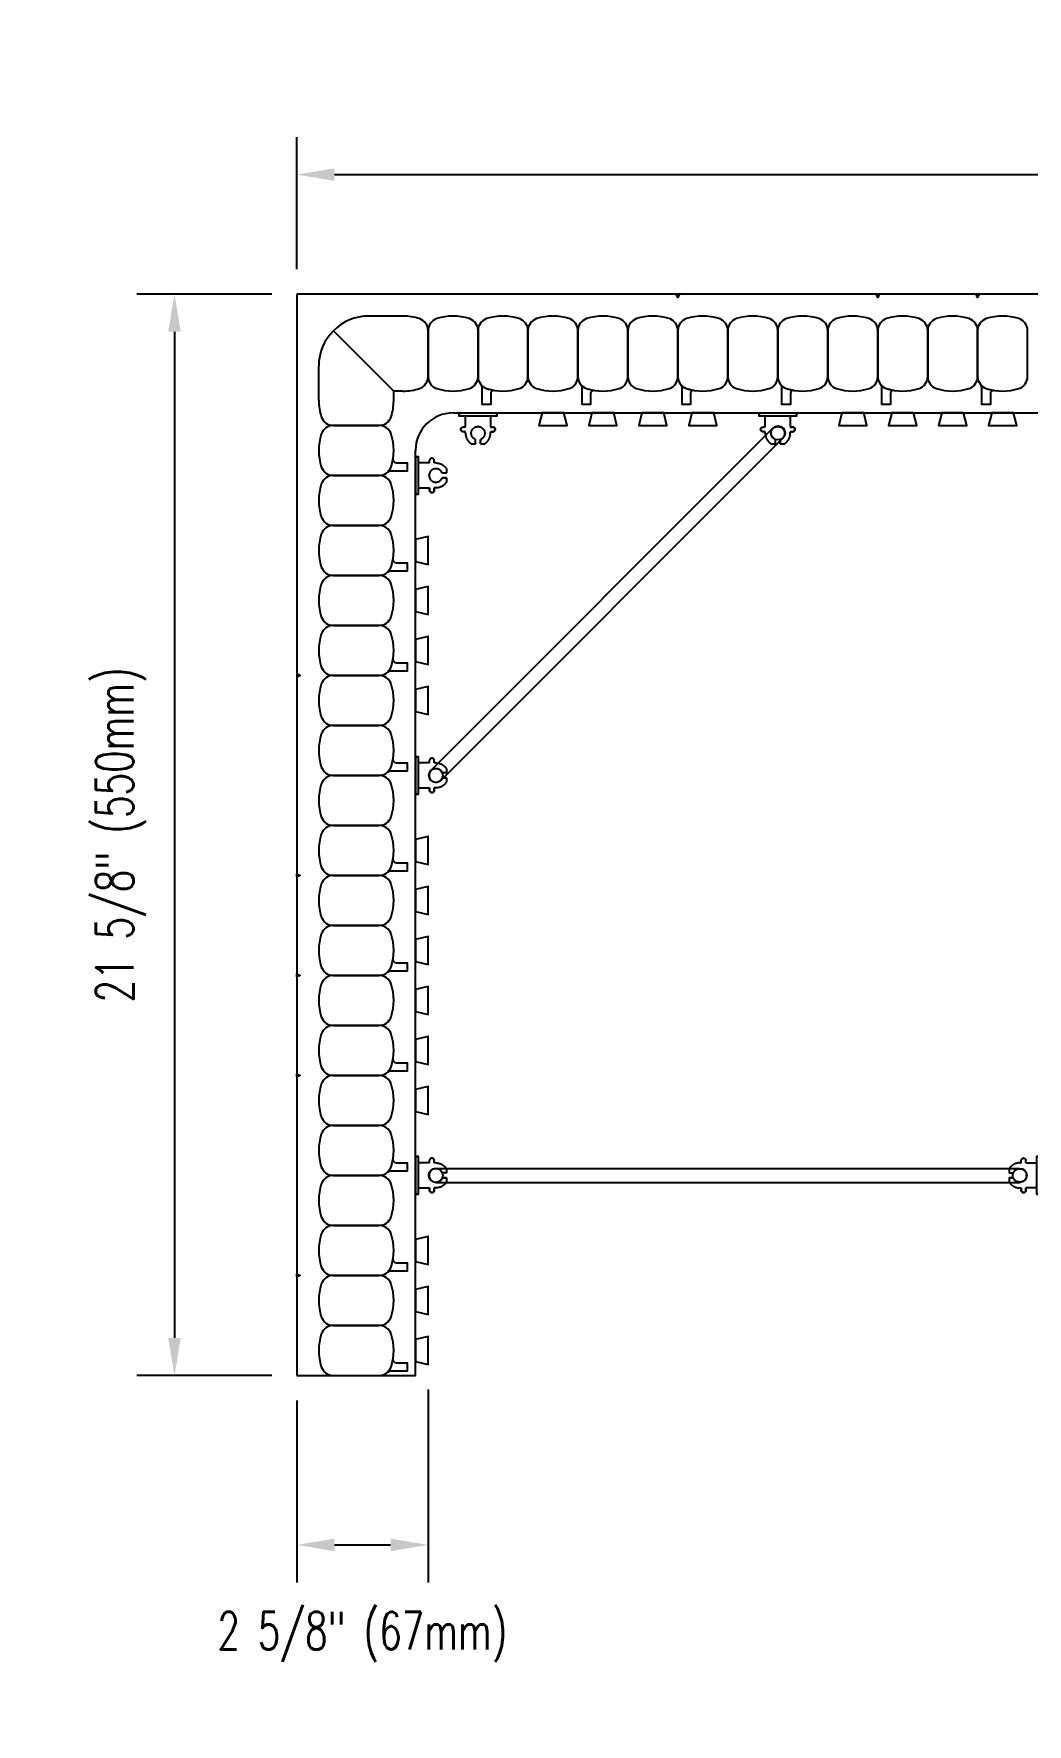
# Model space of a CAD drawing. Header units: inches. Extents: x 393.7 to 441.4, y 159.5 to 213.3.
# Drawn here: x 393.7 to 413.58, y 159.48 to 193.29 of the extents above; entities that cross this region are included whole.
import ezdxf

# ---------------------------------------------------------------- set-up
doc = ezdxf.new("R2010")
doc.units = ezdxf.units.IN
doc.header["$MEASUREMENT"] = 0
for name, color, linetype in [('line25', 2, 'Continuous'), ('LINE50', 5, 'Continuous'), ('LINE9', 9, 'Continuous'), ('TEXT', 4, 'Continuous')]:
    doc.layers.add(name, color=color, linetype=linetype)
doc.styles.add('DIM', font='romans.shx', dxfattribs={"width": 0.7})
doc.dimstyles.new('ext_8', dxfattribs={"dimscale": 8, "dimtxt": 0.09375, "dimasz": 0.09375, "dimexe": 0.09375, "dimexo": 0.0625, "dimgap": 0.0625, "dimtad": 1, "dimdec": 3, "dimzin": 3, "dimdsep": 46, "dimlunit": 4, "dimtxsty": 'DIM', "dimcen": 0.09, "dimdle": 0.09375, "dimclrt": 4, "dimadec": 0, "dimazin": 0, "dimtfac": 1, "dimtdec": 3, "dimtmove": 2, "dimatfit": 3, "dimfxl": 0, "dimfrac": 2, "dimtolj": 1, "dimtzin": 0, "dimarcsym": 0})

# ---------------------------------------------------------------- blocks, each defined once
blk = doc.blocks.new('*D29')
at = {"layer": 'Defpoints', "color": 0}
for p in [(436.588, 190.475), (398.963, 188.083), (436.588, 188.083)]:
    blk.add_point(p, dxfattribs=at)
at = {"layer": 'TEXT', "color": 0, "lineweight": -2}
for p, q in [((398.963, 188.583), (398.963, 191.225)), ((436.588, 188.583), (436.588, 191.225)), ((399.713, 190.475), (435.838, 190.475))]:
    blk.add_line(p, q, dxfattribs=at)
at = {"layer": 'TEXT', "color": 0}
for points in [[(399.713, 190.6), (399.713, 190.35), (398.963, 190.475)], [(435.838, 190.6), (435.838, 190.35), (436.588, 190.475)]]:
    blk.add_solid(points, dxfattribs=at)
at = {"layer": 'TEXT', "color": 4, "insert": (417.775, 191.547), "char_height": 0.75, "attachment_point": 5, "style": 'DIM'}
blk.add_mtext('\\A1;37 5/8" (940mm)', dxfattribs=at)
blk = doc.blocks.new('*D31')
at = {"layer": 'Defpoints', "color": 0}
for p in [(398.963, 166.458), (401.588, 166.677), (401.588, 163.067)]:
    blk.add_point(p, dxfattribs=at)
at = {"layer": 'TEXT', "color": 0, "lineweight": -2}
for p, q in [((401.588, 166.177), (401.588, 162.317)), ((398.963, 165.958), (398.963, 162.317)), ((399.713, 163.067), (400.838, 163.067))]:
    blk.add_line(p, q, dxfattribs=at)
at = {"layer": 'TEXT', "color": 0}
for points in [[(399.713, 163.192), (399.713, 162.942), (398.963, 163.067)], [(400.838, 163.192), (400.838, 162.942), (401.588, 163.067)]]:
    blk.add_solid(points, dxfattribs=at)
at = {"layer": 'TEXT', "color": 4, "insert": (400.275, 161.226), "char_height": 0.75, "attachment_point": 5, "style": 'DIM'}
blk.add_mtext('\\A1;2 5/8" (67mm) ', dxfattribs=at)
blk = doc.blocks.new('*D32')
at = {"layer": 'Defpoints', "color": 0}
for p in [(398.963, 188.083), (396.513, 166.458), (398.963, 166.458)]:
    blk.add_point(p, dxfattribs=at)
at = {"layer": 'TEXT', "color": 0, "lineweight": -2}
for p, q in [((398.463, 188.083), (395.763, 188.083)), ((396.513, 187.333), (396.513, 167.208)), ((398.463, 166.458), (395.763, 166.458))]:
    blk.add_line(p, q, dxfattribs=at)
at = {"layer": 'TEXT', "color": 0}
for points in [[(396.388, 187.333), (396.638, 187.333), (396.513, 188.083)], [(396.388, 167.208), (396.638, 167.208), (396.513, 166.458)]]:
    blk.add_solid(points, dxfattribs=at)
at = {"layer": 'TEXT', "color": 4, "insert": (395.442, 177.27), "char_height": 0.75, "attachment_point": 5, "rotation": 90, "style": 'DIM'}
blk.add_mtext('\\A1;21 5/8" (550mm)', dxfattribs=at)
blk = doc.blocks.new('WEB_CENTRE_TOP_12')
for p, q in [((-0.141, 11.688), (-0.141, 0)), ((0.141, 11.688), (0.141, 0))]:
    blk.add_line(p, q)
for centre in [(0, 11.688), (0, 0)]:
    blk.add_circle(centre, 0.141)
blk = doc.blocks.new('Connector')
blk.add_point((0.271, 0))
at = {"layer": 'LINE9'}
for p, q in [((0, 0.375), (0, -0.375)), ((0.062, -0.375), (0.062, 0.375)), ((0.281, 0.25), (0.062, 0.25))]:
    blk.add_line(p, q, dxfattribs=at)
for points, weights in [([(0.007, 0.375), (0.004, 0.375), (0, 0.375)], [1, 0.972587069138, 0.950305488115]), ([(0.327, 0.343), (0.308, 0.343), (0.281, 0.317), (0.281, 0.297)], [1, 0.85355339, 0.85355339, 1]), ([(0.328, 0.343), (0.327, 0.343), (0.327, 0.343)], [1, 0.70710678, 1]), ([(0.375, 0.297), (0.375, 0.317), (0.348, 0.343), (0.329, 0.343)], [1, 0.85355339, 0.85355339, 1]), ([(0.406, 0.25), (0.546, 0.25), (0.619, 0.131)], [0.958404415409, 0.794674173519, 0.864651571113]), ([(0.619, 0.052), (0.612, 0.049), (0.604, 0.049)], [0.83615024178, 0.892081430621, 1]), ([(0.281, -0.297), (0.281, -0.317), (0.308, -0.343), (0.327, -0.343)], [1, 0.85355339, 0.85355339, 1]), ([(0.327, -0.343), (0.281, -0.343), (0.281, -0.297)], [1, 0.70710678, 1]), ([(0.329, -0.343), (0.348, -0.343), (0.375, -0.317), (0.375, -0.297)], [1, 0.85355339, 0.85355339, 1]), ([(0.375, -0.297), (0.375, -0.343), (0.329, -0.343)], [1, 0.70710678, 1]), ([(0.619, -0.131), (0.546, -0.25), (0.406, -0.25)], [0.864651574428, 0.794674169686, 0.958404415195]), ([(0.604, -0.049), (0.612, -0.049), (0.619, -0.052)], [1, 0.89208144177, 0.836150253337]), ([(0, -0.375), (0.004, -0.375), (0.007, -0.375)], [0.950305488115, 0.972587069138, 1])]:
    blk.add_rational_spline(points, weights, degree=2, dxfattribs=at)
for points, degree in [([(0, 0.375), (0.002, 0.375), (0.005, 0.375), (0.007, 0.375)], 3), ([(0.007, 0.375), (0.021, 0.375), (0.051, 0.375), (0.062, 0.375), (0.062, 0.375)], 3), ([(0.327, 0.343), (0.327, 0.343), (0.328, 0.343), (0.328, 0.343)], 3), ([(0.328, 0.343), (0.329, 0.343), (0.329, 0.343), (0.329, 0.343)], 3), ([(0.281, 0.25), (0.281, 0.297)], 1), ([(0.375, 0.25), (0.375, 0.297)], 1), ([(0.406, 0.25), (0.375, 0.25)], 1), ([(0.406, 0.25), (0.406, 0.25)], 1), ([(0.406, 0.25), (0.406, 0.25)], 1), ([(0.406, 0.25), (0.406, 0.25)], 1), ([(0.406, 0.25), (0.406, 0.25)], 1), ([(0.406, 0.25), (0.406, 0.25)], 1), ([(0.406, 0.25), (0.406, 0.25)], 1), ([(0.406, 0.25), (0.406, 0.25)], 1), ([(0.406, 0.25), (0.406, 0.25)], 1), ([(0.406, 0.25), (0.406, 0.25)], 1), ([(0.406, 0.25), (0.406, 0.25)], 1), ([(0.406, 0.25), (0.406, 0.25)], 1), ([(0.406, 0.25), (0.406, 0.25)], 1), ([(0.406, 0.25), (0.406, 0.25)], 1), ([(0.406, 0.25), (0.406, 0.25)], 1), ([(0.406, 0.25), (0.406, 0.25)], 1), ([(0.406, 0.25), (0.406, 0.25)], 1), ([(0.406, 0.25), (0.406, 0.25)], 1), ([(0.406, 0.25), (0.406, 0.25)], 1), ([(0.406, 0.25), (0.406, 0.25)], 1), ([(0.406, 0.25), (0.406, 0.25)], 1), ([(0.406, 0.25), (0.406, 0.25)], 1), ([(0.406, 0.25), (0.406, 0.25)], 1), ([(0.406, 0.25), (0.406, 0.25)], 1), ([(0.406, 0.25), (0.406, 0.25)], 1), ([(0.604, 0.049), (0.532, 0.049)], 1), ([(0.532, 0.049), (0.532, 0.049)], 1), ([(0.532, 0.049), (0.532, 0.049)], 1), ([(0.532, 0.049), (0.532, 0.049)], 1), ([(0.532, 0.049), (0.532, 0.049)], 1), ([(0.532, 0.049), (0.532, 0.049)], 1), ([(0.532, 0.049), (0.532, 0.049)], 1), ([(0.532, 0.049), (0.532, 0.049)], 1), ([(0.532, 0.049), (0.532, 0.049)], 1), ([(0.532, 0.049), (0.532, 0.049)], 1), ([(0.532, 0.049), (0.532, 0.049)], 1), ([(0.604, 0.049), (0.609, 0.049), (0.614, 0.05), (0.619, 0.052)], 3), ([(0.604, 0.049), (0.604, 0.049)], 1), ([(0.604, 0.049), (0.604, 0.049)], 1), ([(0.604, 0.049), (0.604, 0.049)], 1), ([(0.604, 0.049), (0.604, 0.049)], 1), ([(0.619, 0.131), (0.619, 0.052)], 1), ([(0.619, 0.131), (0.619, 0.131)], 1), ([(0.619, 0.131), (0.619, 0.131)], 1), ([(0.619, 0.131), (0.619, 0.131)], 1), ([(0.619, 0.131), (0.619, 0.131)], 1), ([(0.062, -0.25), (0.281, -0.25)], 1), ([(0.281, -0.297), (0.281, -0.25)], 1), ([(0.281, -0.25), (0.281, -0.297)], 1), ([(0.375, -0.25), (0.375, -0.297)], 1), ([(0.375, -0.297), (0.375, -0.25)], 1), ([(0.406, -0.25), (0.375, -0.25)], 1), ([(0.406, -0.25), (0.406, -0.25)], 1), ([(0.406, -0.25), (0.406, -0.25)], 1), ([(0.406, -0.25), (0.406, -0.25)], 1), ([(0.406, -0.25), (0.406, -0.25)], 1), ([(0.406, -0.25), (0.406, -0.25)], 1), ([(0.406, -0.25), (0.406, -0.25)], 1), ([(0.406, -0.25), (0.406, -0.25)], 1), ([(0.406, -0.25), (0.406, -0.25)], 1), ([(0.406, -0.25), (0.406, -0.25)], 1), ([(0.406, -0.25), (0.406, -0.25)], 1), ([(0.406, -0.25), (0.406, -0.25)], 1), ([(0.532, -0.049), (0.604, -0.049)], 1), ([(0.604, -0.049), (0.58, -0.049), (0.556, -0.049), (0.532, -0.049)], 3), ([(0.532, -0.049), (0.532, -0.049)], 1), ([(0.532, -0.049), (0.532, -0.049)], 1), ([(0.532, -0.049), (0.532, -0.049)], 1), ([(0.532, -0.049), (0.532, -0.049)], 1), ([(0.619, -0.052), (0.614, -0.05), (0.609, -0.049), (0.604, -0.049)], 3), ([(0.604, -0.049), (0.604, -0.049)], 1), ([(0.604, -0.049), (0.604, -0.049)], 1), ([(0.604, -0.049), (0.604, -0.049)], 1), ([(0.604, -0.049), (0.604, -0.049)], 1), ([(0.604, -0.049), (0.604, -0.049)], 1), ([(0.604, -0.049), (0.604, -0.049)], 1), ([(0.604, -0.049), (0.604, -0.049)], 1), ([(0.604, -0.049), (0.604, -0.049)], 1), ([(0.619, -0.052), (0.619, -0.131)], 1), ([(0.619, -0.131), (0.619, -0.131)], 1), ([(0.619, -0.131), (0.619, -0.131)], 1), ([(0.619, -0.131), (0.619, -0.131)], 1), ([(0.619, -0.131), (0.619, -0.131)], 1), ([(0.007, -0.375), (0.005, -0.375), (0.002, -0.375), (0, -0.375)], 3), ([(0.062, -0.375), (0.062, -0.375), (0.051, -0.375), (0.021, -0.375), (0.007, -0.375)], 3), ([(0.328, -0.343), (0.328, -0.343), (0.327, -0.343), (0.327, -0.343)], 3), ([(0.329, -0.343), (0.329, -0.343), (0.329, -0.343), (0.328, -0.343)], 3)]:
    blk.add_open_spline(points, degree=degree, dxfattribs=at)
for points, weights, knots in [([(0.062, 0.375), (0.062, 0.375), (0.046, 0.375), (0.03, 0.375), (0.007, 0.375)], [0.868718858569, 0.861102746415, 1, 0.861102734288, 0.868718859898], [0, 0, 0, 0.5, 0.5, 1, 1, 1]), ([(0.532, 0.049), (0.472, 0.203), (0.333, 0.113), (0.157, 0), (0.333, -0.113), (0.472, -0.203), (0.532, -0.049)], [0.899508922286, 0.599718215298, 1, 0.54226024, 1, 0.599718224335, 0.899508908749], [0, 0, 0, 0.318112, 0.318112, 0.681888, 0.681888, 1, 1, 1]), ([(0.007, -0.375), (0.03, -0.375), (0.046, -0.375), (0.062, -0.375), (0.062, -0.375)], [0.868718859319, 0.861102739573, 1, 0.861102742958, 0.868718858948], [0, 0, 0, 0.5, 0.5, 1, 1, 1])]:
    blk.add_rational_spline(points, weights, degree=2, knots=knots, dxfattribs=at)
blk = doc.blocks.new('WEB_CENTRE_TOP_10')
for p, q in [((-0.141, 9.688), (-0.141, 0)), ((0.141, 9.688), (0.141, 0))]:
    blk.add_line(p, q)
for centre in [(0, 9.688), (0, 0)]:
    blk.add_circle(centre, 0.141)

msp = doc.modelspace()

# ---------------------------------------------------------------- linework, layer by layer
at = {"layer": 'line25'}
for p, q in [((402.088, 185.7078), (436.588, 185.7078)), ((401.338, 166.4578), (401.338, 184.9578))]:
    msp.add_line(p, q, dxfattribs=at)
for points in [[(403.8691, 185.7078), (403.8068, 185.4578), (404.3691, 185.4578), (404.3068, 185.7078)], [(404.8691, 185.7078), (404.8068, 185.4578), (405.3691, 185.4578), (405.3068, 185.7078)], [(405.8691, 185.7078), (405.8068, 185.4578), (406.3691, 185.4578), (406.3068, 185.7078)], [(406.8691, 185.7078), (406.8068, 185.4578), (407.3691, 185.4578), (407.3068, 185.7078)], [(409.8691, 185.7078), (409.8068, 185.4578), (410.3691, 185.4578), (410.3068, 185.7078)], [(410.8691, 185.7078), (410.8068, 185.4578), (411.3691, 185.4578), (411.3068, 185.7078)], [(411.8691, 185.7078), (411.8068, 185.4578), (412.3691, 185.4578), (412.3068, 185.7078)], [(412.8691, 185.7078), (412.8068, 185.4578), (413.3691, 185.4578), (413.3068, 185.7078)], [(401.338, 182.739), (401.588, 182.6767), (401.588, 183.239), (401.338, 183.1767)], [(401.338, 181.739), (401.588, 181.6767), (401.588, 182.239), (401.338, 182.1767)], [(401.338, 180.739), (401.588, 180.6767), (401.588, 181.239), (401.338, 181.1767)], [(401.338, 179.739), (401.588, 179.6767), (401.588, 180.239), (401.338, 180.1767)], [(401.338, 176.739), (401.588, 176.6767), (401.588, 177.239), (401.338, 177.1767)], [(401.338, 175.739), (401.588, 175.6767), (401.588, 176.239), (401.338, 176.1767)], [(401.338, 174.739), (401.588, 174.6767), (401.588, 175.239), (401.338, 175.1767)], [(401.338, 173.739), (401.588, 173.6767), (401.588, 174.239), (401.338, 174.1767)], [(401.338, 172.739), (401.588, 172.6767), (401.588, 173.239), (401.338, 173.1767)], [(401.338, 171.739), (401.588, 171.6767), (401.588, 172.239), (401.338, 172.1767)], [(401.338, 168.739), (401.588, 168.6767), (401.588, 169.239), (401.338, 169.1767)], [(401.338, 167.739), (401.588, 167.6767), (401.588, 168.239), (401.338, 168.1767)], [(401.338, 166.739), (401.588, 166.6767), (401.588, 167.239), (401.338, 167.1767)]]:
    msp.add_lwpolyline(points, close=True, dxfattribs=at)
msp.add_arc((402.088, 184.9578), 0.75, 90, 180, dxfattribs=at)
at = {"layer": 'LINE50'}
for p, q in [((436.588, 188.0828), (398.963, 188.0828)), ((398.963, 188.0828), (398.963, 166.4578)), ((398.963, 166.4578), (401.338, 166.4578))]:
    msp.add_line(p, q, dxfattribs=at)
at = {"layer": 'LINE9'}
for p, q in [((401.088, 187.6453), (400.4005, 187.6453)), ((400.9005, 186.1453), (399.6934, 187.3525)), ((399.4005, 185.9578), (399.4005, 186.6453)), ((401.088, 186.1453), (400.9005, 186.1453)), ((400.9005, 185.9578), (400.9005, 186.1453))]:
    msp.add_line(p, q, dxfattribs=at)
for points in [[(406.6192, 188.0828), (406.588, 188.0184), (406.5567, 188.0828)], [(410.6192, 188.0828), (410.588, 188.0184), (410.5567, 188.0828)], [(412.6192, 188.0828), (412.588, 188.0184), (412.5567, 188.0828)], [(398.963, 180.4266), (399.0274, 180.4578), (398.963, 180.4891)], [(398.963, 176.4891), (399.0274, 176.4578), (398.963, 176.4266)], [(398.963, 174.4891), (399.0274, 174.4578), (398.963, 174.4266)], [(398.963, 172.4891), (399.0274, 172.4578), (398.963, 172.4266)], [(398.963, 168.4891), (399.0274, 168.4578), (398.963, 168.4266)]]:
    msp.add_lwpolyline(points, close=True, dxfattribs=at)
for points in [[(401.088, 186.1453, 0.0783514), (401.4149, 186.1969, 0.3253046), (401.588, 186.4348), (401.588, 187.3559, 0.3253046), (401.4149, 187.5938, 0.0783514), (401.088, 187.6453, 0.3253046)], [(399.4005, 185.9578, 0.0783514), (399.452, 185.6309, 0.3253046), (399.6899, 185.4578), (400.611, 185.4578, 0.3253046), (400.8489, 185.6309, 0.1576708)], [(400.8489, 185.6309, 0.0783514), (400.9005, 185.9578, 0.3253046)]]:
    msp.add_lwpolyline(points, format="xyb", dxfattribs=at)
for points in [[(401.761, 186.1969, 0.1576708), (402.4149, 186.1969, 0.3253046), (402.588, 186.4348), (402.588, 187.3559, 0.3253046), (402.4149, 187.5938, 0.1576708), (401.761, 187.5938, 0.3253046), (401.588, 187.3559), (401.588, 186.4348, 0.3253046)], [(402.761, 186.1969, 0.1576708), (403.4149, 186.1969, 0.3253046), (403.588, 186.4348), (403.588, 187.3559, 0.3253046), (403.4149, 187.5938, 0.1576708), (402.761, 187.5938, 0.3253046), (402.588, 187.3559), (402.588, 186.4348, 0.3253046)], [(403.761, 186.1969, 0.1576708), (404.4149, 186.1969, 0.3253046), (404.588, 186.4348), (404.588, 187.3559, 0.3253046), (404.4149, 187.5938, 0.1576708), (403.761, 187.5938, 0.3253046), (403.588, 187.3559), (403.588, 186.4348, 0.3253046)], [(404.761, 186.1969, 0.1576708), (405.4149, 186.1969, 0.3253046), (405.588, 186.4348), (405.588, 187.3559, 0.3253046), (405.4149, 187.5938, 0.1576708), (404.761, 187.5938, 0.3253046), (404.588, 187.3559), (404.588, 186.4348, 0.3253046)], [(405.761, 186.1969, 0.1576708), (406.4149, 186.1969, 0.3253046), (406.588, 186.4348), (406.588, 187.3559, 0.3253046), (406.4149, 187.5938, 0.1576708), (405.761, 187.5938, 0.3253046), (405.588, 187.3559), (405.588, 186.4348, 0.3253046)], [(406.761, 186.1969, 0.1576708), (407.4149, 186.1969, 0.3253046), (407.588, 186.4348), (407.588, 187.3559, 0.3253046), (407.4149, 187.5938, 0.1576708), (406.761, 187.5938, 0.3253046), (406.588, 187.3559), (406.588, 186.4348, 0.3253046)], [(407.761, 186.1969, 0.1576708), (408.4149, 186.1969, 0.3253046), (408.588, 186.4348), (408.588, 187.3559, 0.3253046), (408.4149, 187.5938, 0.1576708), (407.761, 187.5938, 0.3253046), (407.588, 187.3559), (407.588, 186.4348, 0.3253046)], [(408.761, 186.1969, 0.1576708), (409.4149, 186.1969, 0.3253046), (409.588, 186.4348), (409.588, 187.3559, 0.3253046), (409.4149, 187.5938, 0.1576708), (408.761, 187.5938, 0.3253046), (408.588, 187.3559), (408.588, 186.4348, 0.3253046)], [(409.761, 186.1969, 0.1576708), (410.4149, 186.1969, 0.3253046), (410.588, 186.4348), (410.588, 187.3559, 0.3253046), (410.4149, 187.5938, 0.1576708), (409.761, 187.5938, 0.3253046), (409.588, 187.3559), (409.588, 186.4348, 0.3253046)], [(410.761, 186.1969, 0.1576708), (411.4149, 186.1969, 0.3253046), (411.588, 186.4348), (411.588, 187.3559, 0.3253046), (411.4149, 187.5938, 0.1576708), (410.761, 187.5938, 0.3253046), (410.588, 187.3559), (410.588, 186.4348, 0.3253046)], [(411.761, 186.1969, 0.1576708), (412.4149, 186.1969, 0.3253046), (412.588, 186.4348), (412.588, 187.3559, 0.3253046), (412.4149, 187.5938, 0.1576708), (411.761, 187.5938, 0.3253046), (411.588, 187.3559), (411.588, 186.4348, 0.3253046)], [(412.761, 186.1969, 0.1576708), (413.4149, 186.1969, 0.3253046), (413.588, 186.4348), (413.588, 187.3559, 0.3253046), (413.4149, 187.5938, 0.1576708), (412.761, 187.5938, 0.3253046), (412.588, 187.3559), (412.588, 186.4348, 0.3253046)], [(402.761, 186.1969, 0.0372667), (402.9147, 186.1596, 0.4630356), (402.842, 186.0979), (402.842, 185.8763), (402.6712, 185.8763), (402.6712, 186.2224, 0.1890024), (402.6546, 186.2649, 0.1284074)], [(404.761, 186.1969, 0.0372667), (404.9147, 186.1596, 0.4630356), (404.842, 186.0979), (404.842, 185.8763), (404.6712, 185.8763), (404.6712, 186.2224, 0.1890024), (404.6546, 186.2649, 0.1284074)], [(406.761, 186.1969, 0.0372667), (406.9147, 186.1596, 0.4630356), (406.842, 186.0979), (406.842, 185.8763), (406.6712, 185.8763), (406.6712, 186.2224, 0.1890024), (406.6546, 186.2649, 0.1284074)], [(408.761, 186.1969, 0.0372667), (408.9147, 186.1596, 0.4630356), (408.842, 186.0979), (408.842, 185.8763), (408.6712, 185.8763), (408.6712, 186.2224, 0.1890024), (408.6546, 186.2649, 0.1284074)], [(410.761, 186.1969, 0.0372667), (410.9147, 186.1596, 0.4630356), (410.842, 186.0979), (410.842, 185.8763), (410.6712, 185.8763), (410.6712, 186.2224, 0.1890024), (410.6546, 186.2649, 0.1284074)], [(412.761, 186.1969, 0.0372667), (412.9147, 186.1596, 0.4630356), (412.842, 186.0979), (412.842, 185.8763), (412.6712, 185.8763), (412.6712, 186.2224, 0.1890024), (412.6546, 186.2649, 0.1284074)], [(400.8489, 184.6309, 0.1576708), (400.8489, 185.2848, 0.3253046), (400.611, 185.4578), (399.6899, 185.4578, 0.3253046), (399.452, 185.2848, 0.1576708), (399.452, 184.6309, 0.3253046), (399.6899, 184.4578), (400.611, 184.4578, 0.3253046)], [(400.8489, 184.6309, 0.0372667), (400.8862, 184.7846, 0.4630356), (400.9479, 184.7119), (401.1695, 184.7119), (401.1695, 184.5411), (400.8234, 184.5411, 0.1890024), (400.7809, 184.5244, 0.1284074)], [(400.8489, 183.6309, 0.1576708), (400.8489, 184.2848, 0.3253046), (400.611, 184.4578), (399.6899, 184.4578, 0.3253046), (399.452, 184.2848, 0.1576708), (399.452, 183.6309, 0.3253046), (399.6899, 183.4578), (400.611, 183.4578, 0.3253046)], [(400.8489, 182.6309, 0.1576708), (400.8489, 183.2848, 0.3253046), (400.611, 183.4578), (399.6899, 183.4578, 0.3253046), (399.452, 183.2848, 0.1576708), (399.452, 182.6309, 0.3253046), (399.6899, 182.4578), (400.611, 182.4578, 0.3253046)], [(400.8489, 182.6309, 0.0372667), (400.8862, 182.7846, 0.4630356), (400.9479, 182.7119), (401.1695, 182.7119), (401.1695, 182.5411), (400.8234, 182.5411, 0.1890024), (400.7809, 182.5244, 0.1284074)], [(400.8489, 181.6309, 0.1576708), (400.8489, 182.2848, 0.3253046), (400.611, 182.4578), (399.6899, 182.4578, 0.3253046), (399.452, 182.2848, 0.1576708), (399.452, 181.6309, 0.3253046), (399.6899, 181.4578), (400.611, 181.4578, 0.3253046)], [(400.8489, 180.6309, 0.1576708), (400.8489, 181.2848, 0.3253046), (400.611, 181.4578), (399.6899, 181.4578, 0.3253046), (399.452, 181.2848, 0.1576708), (399.452, 180.6309, 0.3253046), (399.6899, 180.4578), (400.611, 180.4578, 0.3253046)], [(400.8489, 180.6309, 0.0372667), (400.8862, 180.7846, 0.4630356), (400.9479, 180.7119), (401.1695, 180.7119), (401.1695, 180.5411), (400.8234, 180.5411, 0.1890024), (400.7809, 180.5244, 0.1284074)], [(400.8489, 179.6309, 0.1576708), (400.8489, 180.2848, 0.3253046), (400.611, 180.4578), (399.6899, 180.4578, 0.3253046), (399.452, 180.2848, 0.1576708), (399.452, 179.6309, 0.3253046), (399.6899, 179.4578), (400.611, 179.4578, 0.3253046)], [(400.8489, 178.6309, 0.1576708), (400.8489, 179.2848, 0.3253046), (400.611, 179.4578), (399.6899, 179.4578, 0.3253046), (399.452, 179.2848, 0.1576708), (399.452, 178.6309, 0.3253046), (399.6899, 178.4578), (400.611, 178.4578, 0.3253046)], [(400.8489, 178.6309, 0.0372667), (400.8862, 178.7846, 0.4630356), (400.9479, 178.7119), (401.1695, 178.7119), (401.1695, 178.5411), (400.8234, 178.5411, 0.1890024), (400.7809, 178.5244, 0.1284074)], [(400.8489, 177.6309, 0.1576708), (400.8489, 178.2848, 0.3253046), (400.611, 178.4578), (399.6899, 178.4578, 0.3253046), (399.452, 178.2848, 0.1576708), (399.452, 177.6309, 0.3253046), (399.6899, 177.4578), (400.611, 177.4578, 0.3253046)], [(400.8489, 176.6309, 0.1576708), (400.8489, 177.2848, 0.3253046), (400.611, 177.4578), (399.6899, 177.4578, 0.3253046), (399.452, 177.2848, 0.1576708), (399.452, 176.6309, 0.3253046), (399.6899, 176.4578), (400.611, 176.4578, 0.3253046)], [(400.8489, 176.6309, 0.0372667), (400.8862, 176.7846, 0.4630356), (400.9479, 176.7119), (401.1695, 176.7119), (401.1695, 176.5411), (400.8234, 176.5411, 0.1890024), (400.7809, 176.5244, 0.1284074)], [(400.8489, 175.6309, 0.1576708), (400.8489, 176.2848, 0.3253046), (400.611, 176.4578), (399.6899, 176.4578, 0.3253046), (399.452, 176.2848, 0.1576708), (399.452, 175.6309, 0.3253046), (399.6899, 175.4578), (400.611, 175.4578, 0.3253046)], [(400.8489, 174.6309, 0.1576708), (400.8489, 175.2848, 0.3253046), (400.611, 175.4578), (399.6899, 175.4578, 0.3253046), (399.452, 175.2848, 0.1576708), (399.452, 174.6309, 0.3253046), (399.6899, 174.4578), (400.611, 174.4578, 0.3253046)], [(400.8489, 174.6309, 0.0372667), (400.8862, 174.7846, 0.4630356), (400.9479, 174.7119), (401.1695, 174.7119), (401.1695, 174.5411), (400.8234, 174.5411, 0.1890024), (400.7809, 174.5244, 0.1284074)], [(400.8489, 173.6309, 0.1576708), (400.8489, 174.2848, 0.3253046), (400.611, 174.4578), (399.6899, 174.4578, 0.3253046), (399.452, 174.2848, 0.1576708), (399.452, 173.6309, 0.3253046), (399.6899, 173.4578), (400.611, 173.4578, 0.3253046)], [(400.8489, 172.6309, 0.1576708), (400.8489, 173.2848, 0.3253046), (400.611, 173.4578), (399.6899, 173.4578, 0.3253046), (399.452, 173.2848, 0.1576708), (399.452, 172.6309, 0.3253046), (399.6899, 172.4578), (400.611, 172.4578, 0.3253046)], [(400.8489, 172.6309, 0.0372667), (400.8862, 172.7846, 0.4630356), (400.9479, 172.7119), (401.1695, 172.7119), (401.1695, 172.5411), (400.8234, 172.5411, 0.1890024), (400.7809, 172.5244, 0.1284074)], [(400.8489, 171.6309, 0.1576708), (400.8489, 172.2848, 0.3253046), (400.611, 172.4578), (399.6899, 172.4578, 0.3253046), (399.452, 172.2848, 0.1576708), (399.452, 171.6309, 0.3253046), (399.6899, 171.4578), (400.611, 171.4578, 0.3253046)], [(400.8489, 170.6309, 0.1576708), (400.8489, 171.2848, 0.3253046), (400.611, 171.4578), (399.6899, 171.4578, 0.3253046), (399.452, 171.2848, 0.1576708), (399.452, 170.6309, 0.3253046), (399.6899, 170.4578), (400.611, 170.4578, 0.3253046)], [(400.8489, 170.6309, 0.0372667), (400.8862, 170.7846, 0.4630356), (400.9479, 170.7119), (401.1695, 170.7119), (401.1695, 170.5411), (400.8234, 170.5411, 0.1890024), (400.7809, 170.5244, 0.1284074)], [(400.8489, 169.6309, 0.1576708), (400.8489, 170.2848, 0.3253046), (400.611, 170.4578), (399.6899, 170.4578, 0.3253046), (399.452, 170.2848, 0.1576708), (399.452, 169.6309, 0.3253046), (399.6899, 169.4578), (400.611, 169.4578, 0.3253046)], [(400.8489, 168.6309, 0.1576708), (400.8489, 169.2848, 0.3253046), (400.611, 169.4578), (399.6899, 169.4578, 0.3253046), (399.452, 169.2848, 0.1576708), (399.452, 168.6309, 0.3253046), (399.6899, 168.4578), (400.611, 168.4578, 0.3253046)], [(400.8489, 168.6309, 0.0372667), (400.8862, 168.7846, 0.4630356), (400.9479, 168.7119), (401.1695, 168.7119), (401.1695, 168.5411), (400.8234, 168.5411, 0.1890024), (400.7809, 168.5244, 0.1284074)], [(400.8489, 167.6309, 0.1576708), (400.8489, 168.2848, 0.3253046), (400.611, 168.4578), (399.6899, 168.4578, 0.3253046), (399.452, 168.2848, 0.1576708), (399.452, 167.6309, 0.3253046), (399.6899, 167.4578), (400.611, 167.4578, 0.3253046)], [(400.8489, 166.6309, 0.1576708), (400.8489, 167.2848, 0.3253046), (400.611, 167.4578), (399.6899, 167.4578, 0.3253046), (399.452, 167.2848, 0.1576708), (399.452, 166.6309, 0.3253046), (399.6899, 166.4578), (400.611, 166.4578, 0.3253046)], [(400.8489, 166.6309, 0.0372667), (400.8862, 166.7846, 0.4630356), (400.9479, 166.7119), (401.1695, 166.7119), (401.1695, 166.5411), (400.8234, 166.5411, 0.1890024), (400.7809, 166.5244, 0.1284074)]]:
    msp.add_lwpolyline(points, format="xyb", close=True, dxfattribs=at)
for start, end in [(90, 135), (135, 180)]:
    msp.add_arc((400.4005, 186.6453), 1, start, end, dxfattribs=at)

# ---------------------------------------------------------------- block references
at = {"layer": 'LINE9', "xscale": -1, "rotation": 90}
for p in [(402.588, 185.7078), (408.588, 185.7078)]:
    msp.add_blockref('Connector', p, dxfattribs=at)
at = {"layer": 'LINE9'}
for name, p, rotation in [('WEB_CENTRE_TOP_10', (401.7439, 178.4578), 315), ('WEB_CENTRE_TOP_12', (413.431, 170.4578), 90)]:
    msp.add_blockref(name, p, dxfattribs=dict(at, rotation=rotation))
for p in [(401.3379, 184.4578), (401.338, 178.4578), (401.338, 170.4578)]:
    msp.add_blockref('Connector', p, dxfattribs=at)
at = {"layer": 'LINE9', "xscale": -1}
msp.add_blockref('Connector', (413.836, 170.4578), dxfattribs=at)

# ---------------------------------------------------------------- dimensions: what is measured, and where the dimension line sits
at = {"layer": 'TEXT'}
dim = msp.add_linear_dim(base=(436.588, 190.4751), p1=(398.963, 188.0828), p2=(436.588, 188.0828), text='37 5/8" (940mm)', dimstyle='ext_8', dxfattribs=at)
dim.commit()
dim.dimension.update_dxf_attribs({"geometry": '*D29', "text_midpoint": (417.7755, 191.5465)})
dim = msp.add_linear_dim(base=(396.5134, 166.4578), p1=(398.963, 188.0828), p2=(398.963, 166.4578), angle=90, text='21 5/8" (550mm)', dimstyle='ext_8', dxfattribs=at)
dim.commit()
dim.dimension.update_dxf_attribs({"geometry": '*D32', "text_midpoint": (395.442, 177.2703)})
dim = msp.add_linear_dim(base=(401.588, 163.0666), p1=(398.963, 166.4578), p2=(401.588, 166.6767), text='2 5/8" (67mm) ', dimstyle='ext_8', dxfattribs=at)
dim.commit()
dim.dimension.update_dxf_attribs({"geometry": '*D31', "text_midpoint": (400.2755, 161.2261), "dimtype": 160})

doc.saveas('drawing.dxf')
